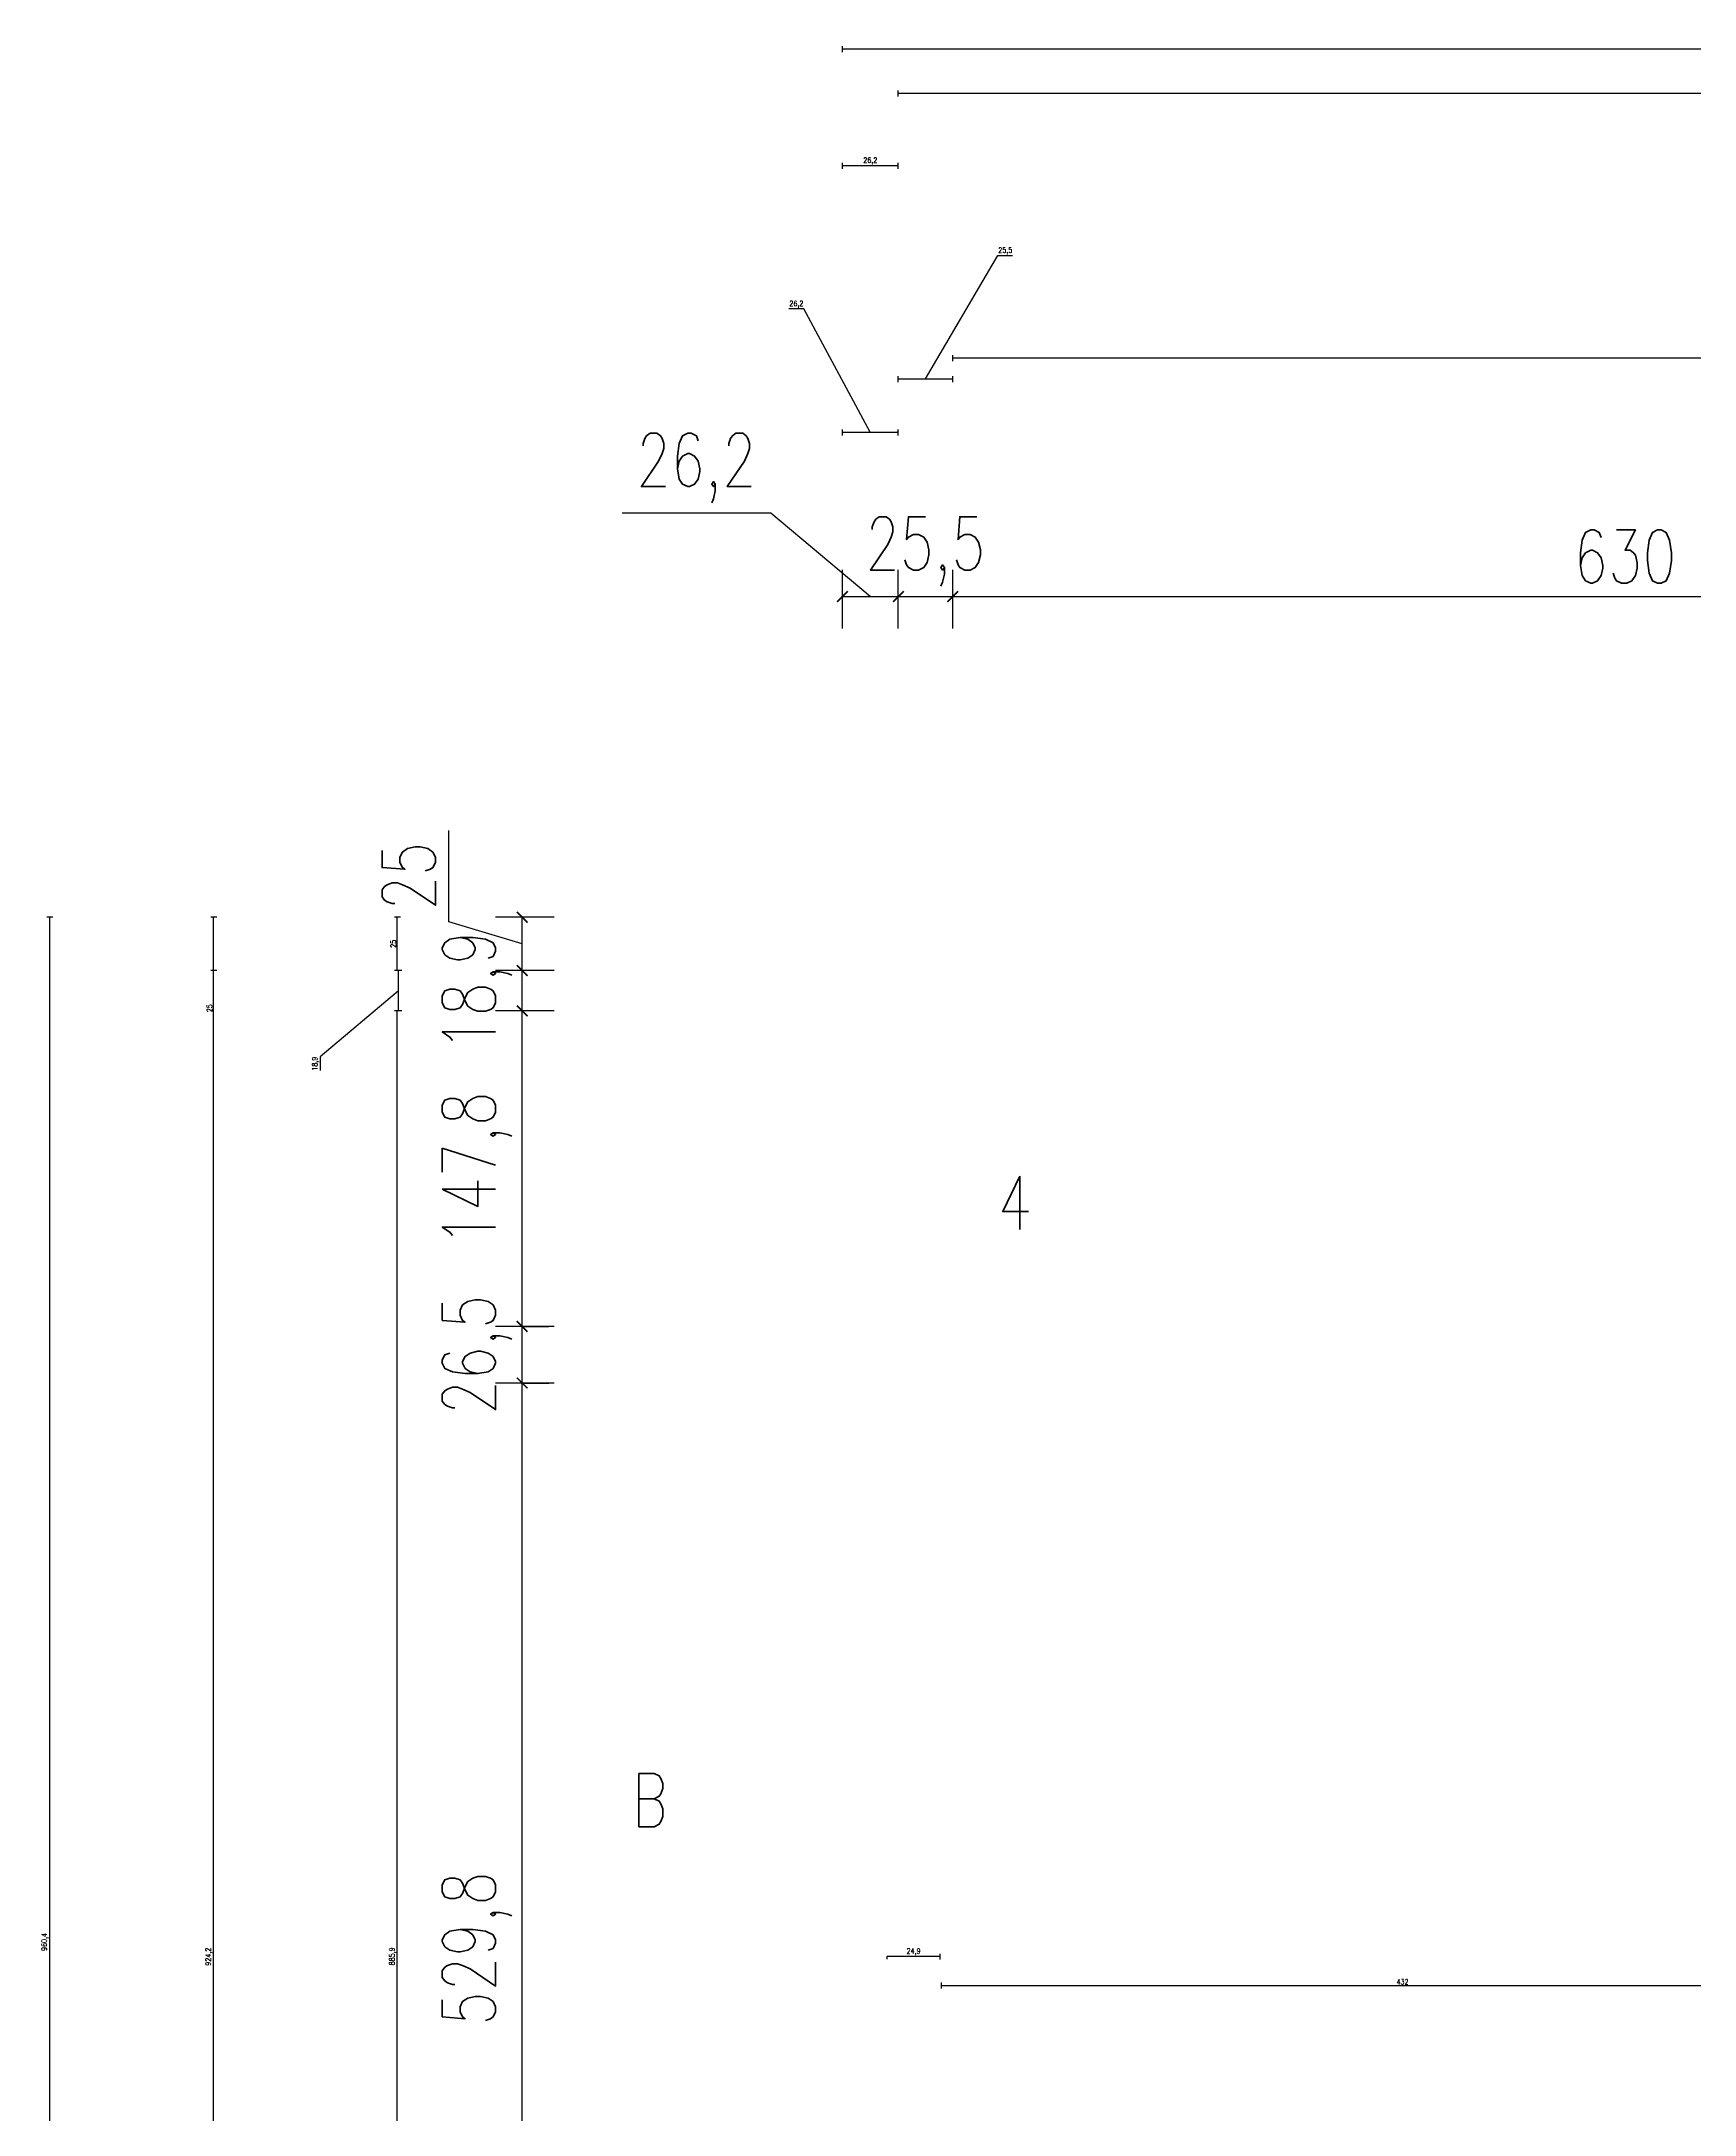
# Model space of a CAD drawing. Header units: millimetres. Extents: x -324080 to 120693, y -32448 to 53734.
# Drawn here: x -125264 to -124489, y -6605 to -5634 of the extents above; entities that cross this region are included whole.
import ezdxf

# ---------------------------------------------------------------- set-up
doc = ezdxf.new("R2010")
doc.units = ezdxf.units.MM
doc.layers.add('wymiary', color=253, linetype='Continuous', lineweight=5)
doc.styles.add('Opisowy', font='simplex.shx', dxfattribs={"width": 0.75, "height": 2.5})
doc.dimstyles.new('Opisowy', dxfattribs={"dimscale": 0, "dimtxt": 2.5, "dimasz": 0.5, "dimexe": 1.25, "dimexo": 0.625, "dimtad": 1, "dimdec": 1, "dimtxsty": 'Opisowy', "dimblk": 'ARCHTICK', "dimcen": 1, "dimadec": 0, "dimazin": 0, "dimtfac": 1, "dimtdec": 1, "dimtmove": 0, "dimatfit": 3, "dimfxl": 1.5, "dimfxlon": 1, "dimarcsym": 0})

# ---------------------------------------------------------------- blocks, each defined once
blk = doc.blocks.new('_ArchTick')
at = {"color": 0, "linetype": 'ByBlock', "const_width": 0.15}
blk.add_lwpolyline([(-0.5, -0.5), (0.5, 0.5)], dxfattribs=at)
blk = doc.blocks.new('*D2')
at = {"layer": 'Defpoints', "color": 0, "transparency": 16777216}
for p in [(-124862.08, -5816.88), (-124888.28, -5974.05), (-124862.08, -5999.05)]:
    blk.add_point(p, dxfattribs=at)
at = {"layer": 'wymiary', "color": 0, "lineweight": -2, "transparency": 16777216}
for p, q in [((-124906.36, -5758.99), (-124913.32, -5758.99)), ((-124875.18, -5816.88), (-124906.36, -5758.99)), ((-124888.28, -5818.38), (-124888.28, -5815.63)), ((-124888.28, -5816.88), (-124862.08, -5816.88)), ((-124862.08, -5818.38), (-124862.08, -5815.63))]:
    blk.add_line(p, q, dxfattribs=at)
at = {"layer": 'wymiary', "color": 0, "lineweight": -2, "transparency": 16777216, "xscale": 0.5, "yscale": 0.5, "zscale": 0.5, "rotation": 180}
blk.add_blockref('_ArchTick', (-124888.28, -5816.88), dxfattribs=at)
at = {"layer": 'wymiary', "color": 0, "lineweight": -2, "transparency": 16777216, "xscale": 0.5, "yscale": 0.5, "zscale": 0.5}
blk.add_blockref('_ArchTick', (-124862.08, -5816.88), dxfattribs=at)
at = {"layer": 'wymiary', "color": 0, "lineweight": 5, "transparency": 16777216, "insert": (-124909.84, -5756.88), "char_height": 2.5, "attachment_point": 5, "style": 'Opisowy'}
blk.add_mtext('26,2', dxfattribs=at)
blk = doc.blocks.new('*D3')
at = {"layer": 'Defpoints', "color": 0, "transparency": 16777216}
for p in [(-124836.58, -5791.88), (-124862.08, -5999.05), (-124836.58, -6018.04)]:
    blk.add_point(p, dxfattribs=at)
at = {"layer": 'wymiary', "color": 0, "lineweight": -2, "transparency": 16777216}
for p, q in [((-124849.33, -5791.88), (-124815.45, -5733.99)), ((-124815.45, -5733.99), (-124808.49, -5733.99)), ((-124862.08, -5793.38), (-124862.08, -5790.63)), ((-124862.08, -5791.88), (-124836.58, -5791.88)), ((-124836.58, -5793.38), (-124836.58, -5790.63))]:
    blk.add_line(p, q, dxfattribs=at)
at = {"layer": 'wymiary', "color": 0, "lineweight": -2, "transparency": 16777216, "xscale": 0.5, "yscale": 0.5, "zscale": 0.5, "rotation": 180}
blk.add_blockref('_ArchTick', (-124862.08, -5791.88), dxfattribs=at)
at = {"layer": 'wymiary', "color": 0, "lineweight": -2, "transparency": 16777216, "xscale": 0.5, "yscale": 0.5, "zscale": 0.5}
blk.add_blockref('_ArchTick', (-124836.58, -5791.88), dxfattribs=at)
at = {"layer": 'wymiary', "color": 0, "lineweight": 5, "transparency": 16777216, "insert": (-124811.97, -5731.88), "char_height": 2.5, "attachment_point": 5, "style": 'Opisowy'}
blk.add_mtext('25,5', dxfattribs=at)
blk = doc.blocks.new('*D4')
at = {"layer": 'Defpoints', "color": 0, "transparency": 16777216}
for p in [(-122963.14, -5782), (-122963.14, -6008.16), (-124836.58, -6018.04)]:
    blk.add_point(p, dxfattribs=at)
at = {"layer": 'wymiary', "color": 0, "lineweight": -2, "transparency": 16777216}
for p, q in [((-124836.58, -5783.5), (-124836.58, -5780.75)), ((-124836.58, -5782), (-122963.14, -5782)), ((-122963.14, -5783.5), (-122963.14, -5780.75))]:
    blk.add_line(p, q, dxfattribs=at)
at = {"layer": 'wymiary', "color": 0, "lineweight": -2, "transparency": 16777216, "xscale": 0.5, "yscale": 0.5, "zscale": 0.5, "rotation": 180}
blk.add_blockref('_ArchTick', (-124836.58, -5782), dxfattribs=at)
at = {"layer": 'wymiary', "color": 0, "lineweight": -2, "transparency": 16777216, "xscale": 0.5, "yscale": 0.5, "zscale": 0.5}
blk.add_blockref('_ArchTick', (-122963.14, -5782), dxfattribs=at)
at = {"layer": 'wymiary', "color": 0, "lineweight": 5, "transparency": 16777216, "insert": (-123899.86, -5779.88), "char_height": 2.5, "attachment_point": 5, "style": 'Opisowy'}
blk.add_mtext('1873,4', dxfattribs=at)
blk = doc.blocks.new('*D7')
at = {"layer": 'Defpoints', "color": 0, "transparency": 16777216}
for p in [(-124862.08, -5691.86), (-124888.28, -5967.21), (-124862.08, -5992.21)]:
    blk.add_point(p, dxfattribs=at)
at = {"layer": 'wymiary', "color": 0, "lineweight": -2, "transparency": 16777216}
for p, q in [((-124888.28, -5693.36), (-124888.28, -5690.61)), ((-124888.28, -5691.86), (-124862.08, -5691.86)), ((-124862.08, -5693.36), (-124862.08, -5690.61))]:
    blk.add_line(p, q, dxfattribs=at)
at = {"layer": 'wymiary', "color": 0, "lineweight": -2, "transparency": 16777216, "xscale": 0.5, "yscale": 0.5, "zscale": 0.5, "rotation": 180}
blk.add_blockref('_ArchTick', (-124888.28, -5691.86), dxfattribs=at)
at = {"layer": 'wymiary', "color": 0, "lineweight": -2, "transparency": 16777216, "xscale": 0.5, "yscale": 0.5, "zscale": 0.5}
blk.add_blockref('_ArchTick', (-124862.08, -5691.86), dxfattribs=at)
at = {"layer": 'wymiary', "color": 0, "lineweight": 5, "transparency": 16777216, "insert": (-124875.18, -5689.74), "char_height": 2.5, "attachment_point": 5, "style": 'Opisowy'}
blk.add_mtext('26,2', dxfattribs=at)
blk = doc.blocks.new('*D8')
at = {"layer": 'Defpoints', "color": 0, "transparency": 16777216}
for p in [(-122936.2, -5657.98), (-122936.2, -5983.33), (-124862.08, -5992.21)]:
    blk.add_point(p, dxfattribs=at)
at = {"layer": 'wymiary', "color": 0, "lineweight": -2, "transparency": 16777216}
for p, q in [((-124862.08, -5659.48), (-124862.08, -5656.73)), ((-124862.08, -5657.98), (-122936.2, -5657.98)), ((-122936.2, -5659.48), (-122936.2, -5656.73))]:
    blk.add_line(p, q, dxfattribs=at)
at = {"layer": 'wymiary', "color": 0, "lineweight": -2, "transparency": 16777216, "xscale": 0.5, "yscale": 0.5, "zscale": 0.5, "rotation": 180}
blk.add_blockref('_ArchTick', (-124862.08, -5657.98), dxfattribs=at)
at = {"layer": 'wymiary', "color": 0, "lineweight": -2, "transparency": 16777216, "xscale": 0.5, "yscale": 0.5, "zscale": 0.5}
blk.add_blockref('_ArchTick', (-122936.2, -5657.98), dxfattribs=at)
at = {"layer": 'wymiary', "color": 0, "lineweight": 5, "transparency": 16777216, "insert": (-123899.14, -5655.87), "char_height": 2.5, "attachment_point": 5, "style": 'Opisowy'}
blk.add_mtext('1925,9', dxfattribs=at)
blk = doc.blocks.new('*D10')
at = {"layer": 'Defpoints', "color": 0, "transparency": 16777216}
for p in [(-122925.28, -5637.25), (-124888.28, -5947.61), (-122925.28, -5946.21)]:
    blk.add_point(p, dxfattribs=at)
at = {"layer": 'wymiary', "color": 0, "lineweight": -2, "transparency": 16777216}
for p, q in [((-124888.28, -5638.75), (-124888.28, -5636)), ((-124888.28, -5637.25), (-122925.28, -5637.25)), ((-122925.28, -5638.75), (-122925.28, -5636))]:
    blk.add_line(p, q, dxfattribs=at)
at = {"layer": 'wymiary', "color": 0, "lineweight": -2, "transparency": 16777216, "xscale": 0.5, "yscale": 0.5, "zscale": 0.5, "rotation": 180}
blk.add_blockref('_ArchTick', (-124888.28, -5637.25), dxfattribs=at)
at = {"layer": 'wymiary', "color": 0, "lineweight": -2, "transparency": 16777216, "xscale": 0.5, "yscale": 0.5, "zscale": 0.5}
blk.add_blockref('_ArchTick', (-122925.28, -5637.25), dxfattribs=at)
at = {"layer": 'wymiary', "color": 0, "lineweight": 5, "transparency": 16777216, "insert": (-123906.78, -5635.38), "char_height": 2.5, "attachment_point": 5, "style": 'Opisowy'}
blk.add_mtext('1963', dxfattribs=at)
blk = doc.blocks.new('*D31')
at = {"layer": 'Defpoints', "color": 0, "transparency": 16777216}
for p in [(-125096.81, -6087.98), (-124911.41, -6087.98), (-124852.29, -6973.91)]:
    blk.add_point(p, dxfattribs=at)
at = {"layer": 'wymiary', "color": 0, "lineweight": -2, "transparency": 16777216}
for p, q in [((-125095.31, -6087.98), (-125098.06, -6087.98)), ((-125096.81, -6973.91), (-125096.81, -6087.98)), ((-125095.31, -6973.91), (-125098.06, -6973.91))]:
    blk.add_line(p, q, dxfattribs=at)
at = {"layer": 'wymiary', "color": 0, "lineweight": -2, "transparency": 16777216, "xscale": 0.5, "yscale": 0.5, "zscale": 0.5}
for p, rotation in [((-125096.81, -6087.98), 90), ((-125096.81, -6973.91), 270)]:
    blk.add_blockref('_ArchTick', p, dxfattribs=dict(at, rotation=rotation))
at = {"layer": 'wymiary', "color": 0, "lineweight": 5, "transparency": 16777216, "insert": (-125098.92, -6530.95), "char_height": 2.5, "attachment_point": 5, "rotation": 90, "style": 'Opisowy'}
blk.add_mtext('885,9', dxfattribs=at)
blk = doc.blocks.new('*D32')
at = {"layer": 'Defpoints', "color": 0, "transparency": 16777216}
for p in [(-125096.22, -6069.05), (-124937.08, -6069.05), (-124911.41, -6087.98)]:
    blk.add_point(p, dxfattribs=at)
at = {"layer": 'wymiary', "color": 0, "lineweight": -2, "transparency": 16777216}
for p, q in [((-125094.72, -6069.05), (-125097.47, -6069.05)), ((-125096.22, -6087.98), (-125096.22, -6069.05)), ((-125096.22, -6078.51), (-125132.98, -6109.45)), ((-125094.72, -6087.98), (-125097.47, -6087.98)), ((-125132.98, -6109.45), (-125132.98, -6115.97))]:
    blk.add_line(p, q, dxfattribs=at)
at = {"layer": 'wymiary', "color": 0, "lineweight": -2, "transparency": 16777216, "xscale": 0.5, "yscale": 0.5, "zscale": 0.5}
for p, rotation in [((-125096.22, -6069.05), 90), ((-125096.22, -6087.98), 270)]:
    blk.add_blockref('_ArchTick', p, dxfattribs=dict(at, rotation=rotation))
at = {"layer": 'wymiary', "color": 0, "lineweight": 5, "transparency": 16777216, "insert": (-125135.09, -6112.71), "char_height": 2.5, "attachment_point": 5, "rotation": 90, "style": 'Opisowy'}
blk.add_mtext('18,9', dxfattribs=at)
blk = doc.blocks.new('*D33')
at = {"layer": 'Defpoints', "color": 0, "transparency": 16777216}
for p in [(-125096.81, -6044.05), (-124963.28, -6044.05), (-124937.08, -6069.05)]:
    blk.add_point(p, dxfattribs=at)
at = {"layer": 'wymiary', "color": 0, "lineweight": -2, "transparency": 16777216}
for p, q in [((-125095.31, -6044.05), (-125098.06, -6044.05)), ((-125096.81, -6069.05), (-125096.81, -6044.05)), ((-125095.31, -6069.05), (-125098.06, -6069.05))]:
    blk.add_line(p, q, dxfattribs=at)
at = {"layer": 'wymiary', "color": 0, "lineweight": -2, "transparency": 16777216, "xscale": 0.5, "yscale": 0.5, "zscale": 0.5}
for p, rotation in [((-125096.81, -6044.05), 90), ((-125096.81, -6069.05), 270)]:
    blk.add_blockref('_ArchTick', p, dxfattribs=dict(at, rotation=rotation))
at = {"layer": 'wymiary', "color": 0, "lineweight": 5, "transparency": 16777216, "insert": (-125098.68, -6056.55), "char_height": 2.5, "attachment_point": 5, "rotation": 90, "style": 'Opisowy'}
blk.add_mtext('25', dxfattribs=at)
blk = doc.blocks.new('*D35')
at = {"layer": 'Defpoints', "color": 0, "transparency": 16777216}
for p in [(-125182.89, -6069.05), (-124943.98, -6069.05), (-124884.58, -6993.22)]:
    blk.add_point(p, dxfattribs=at)
at = {"layer": 'wymiary', "color": 0, "lineweight": -2, "transparency": 16777216}
for p, q in [((-125181.39, -6069.05), (-125184.14, -6069.05)), ((-125182.89, -6993.22), (-125182.89, -6069.05)), ((-125181.39, -6993.22), (-125184.14, -6993.22))]:
    blk.add_line(p, q, dxfattribs=at)
at = {"layer": 'wymiary', "color": 0, "lineweight": -2, "transparency": 16777216, "xscale": 0.5, "yscale": 0.5, "zscale": 0.5}
for p, rotation in [((-125182.89, -6069.05), 90), ((-125182.89, -6993.22), 270)]:
    blk.add_blockref('_ArchTick', p, dxfattribs=dict(at, rotation=rotation))
at = {"layer": 'wymiary', "color": 0, "lineweight": 5, "transparency": 16777216, "insert": (-125185.01, -6531.13), "char_height": 2.5, "attachment_point": 5, "rotation": 90, "style": 'Opisowy'}
blk.add_mtext('924,2', dxfattribs=at)
blk = doc.blocks.new('*D36')
at = {"layer": 'Defpoints', "color": 0, "transparency": 16777216}
for p in [(-125182.89, -6044.05), (-124970.19, -6044.05), (-124943.98, -6069.05)]:
    blk.add_point(p, dxfattribs=at)
at = {"layer": 'wymiary', "color": 0, "lineweight": -2, "transparency": 16777216}
for p, q in [((-125181.39, -6044.05), (-125184.14, -6044.05)), ((-125182.89, -6069.05), (-125182.89, -6044.05)), ((-125181.39, -6069.05), (-125184.14, -6069.05)), ((-125182.89, -6088.87), (-125182.89, -6069.05))]:
    blk.add_line(p, q, dxfattribs=at)
at = {"layer": 'wymiary', "color": 0, "lineweight": -2, "transparency": 16777216, "xscale": 0.5, "yscale": 0.5, "zscale": 0.5}
for p, rotation in [((-125182.89, -6044.05), 90), ((-125182.89, -6069.05), 270)]:
    blk.add_blockref('_ArchTick', p, dxfattribs=dict(at, rotation=rotation))
at = {"layer": 'wymiary', "color": 0, "lineweight": 5, "transparency": 16777216, "insert": (-125184.77, -6086.73), "char_height": 2.5, "attachment_point": 5, "rotation": 90, "style": 'Opisowy'}
blk.add_mtext('25', dxfattribs=at)
blk = doc.blocks.new('*D37')
at = {"layer": 'Defpoints', "color": 0, "transparency": 16777216}
for p in [(-124970.19, -6044.05), (-125259.75, -7004.41), (-124984.56, -7004.41)]:
    blk.add_point(p, dxfattribs=at)
at = {"layer": 'wymiary', "color": 0, "lineweight": -2, "transparency": 16777216}
for p, q in [((-125258.25, -6044.05), (-125261, -6044.05)), ((-125259.75, -6044.05), (-125259.75, -7004.41)), ((-125258.25, -7004.41), (-125261, -7004.41))]:
    blk.add_line(p, q, dxfattribs=at)
at = {"layer": 'wymiary', "color": 0, "lineweight": -2, "transparency": 16777216, "xscale": 0.5, "yscale": 0.5, "zscale": 0.5}
for p, rotation in [((-125259.75, -6044.05), 90), ((-125259.75, -7004.41), 270)]:
    blk.add_blockref('_ArchTick', p, dxfattribs=dict(at, rotation=rotation))
at = {"layer": 'wymiary', "color": 0, "lineweight": 5, "transparency": 16777216, "insert": (-125261.87, -6524.23), "char_height": 2.5, "attachment_point": 5, "rotation": 90, "style": 'Opisowy'}
blk.add_mtext('960,4', dxfattribs=at)
blk = doc.blocks.new('*D40')
at = {"layer": 'Defpoints', "color": 0, "transparency": 16777216}
for p in [(-124841.96, -6539.45), (-124841.96, -6544.76), (-124409.81, -6579.46)]:
    blk.add_point(p, dxfattribs=at)
at = {"layer": 'wymiary', "color": 0, "lineweight": -2, "transparency": 16777216}
for p, q in [((-124841.96, -6543.26), (-124841.96, -6546.01)), ((-124409.81, -6544.76), (-124841.96, -6544.76)), ((-124409.81, -6546.26), (-124409.81, -6543.51))]:
    blk.add_line(p, q, dxfattribs=at)
at = {"layer": 'wymiary', "color": 0, "lineweight": -2, "transparency": 16777216, "xscale": 0.5, "yscale": 0.5, "zscale": 0.5, "rotation": 180}
blk.add_blockref('_ArchTick', (-124841.96, -6544.76), dxfattribs=at)
at = {"layer": 'wymiary', "color": 0, "lineweight": -2, "transparency": 16777216, "xscale": 0.5, "yscale": 0.5, "zscale": 0.5}
blk.add_blockref('_ArchTick', (-124409.81, -6544.76), dxfattribs=at)
at = {"layer": 'wymiary', "color": 0, "lineweight": 5, "transparency": 16777216, "insert": (-124625.89, -6542.89), "char_height": 2.5, "attachment_point": 5, "style": 'Opisowy'}
blk.add_mtext('432', dxfattribs=at)
blk = doc.blocks.new('*D52')
at = {"layer": 'Defpoints', "color": 0, "transparency": 16777216}
for p in [(-124867.37, -6530.66), (-124867.37, -6530.95), (-124842.46, -6579.96)]:
    blk.add_point(p, dxfattribs=at)
at = {"layer": 'wymiary', "color": 0, "lineweight": -2, "transparency": 16777216}
for p, q in [((-124867.37, -6530.95), (-124867.37, -6532.2)), ((-124842.46, -6530.95), (-124867.37, -6530.95)), ((-124842.46, -6532.45), (-124842.46, -6529.7))]:
    blk.add_line(p, q, dxfattribs=at)
at = {"layer": 'wymiary', "color": 0, "lineweight": -2, "transparency": 16777216, "xscale": 0.5, "yscale": 0.5, "zscale": 0.5, "rotation": 180}
blk.add_blockref('_ArchTick', (-124867.37, -6530.95), dxfattribs=at)
at = {"layer": 'wymiary', "color": 0, "lineweight": -2, "transparency": 16777216, "xscale": 0.5, "yscale": 0.5, "zscale": 0.5}
blk.add_blockref('_ArchTick', (-124842.46, -6530.95), dxfattribs=at)
at = {"layer": 'wymiary', "color": 0, "lineweight": 5, "transparency": 16777216, "insert": (-124854.91, -6528.84), "char_height": 2.5, "attachment_point": 5, "style": 'Opisowy'}
blk.add_mtext('24,9', dxfattribs=at)
blk = doc.blocks.new('*D283')
at = {"layer": 'Defpoints', "color": 0, "transparency": 16777216}
for p in [(-125038.28, -6262.32), (-124851.26, -6262.32), (-124870.36, -6792.14)]:
    blk.add_point(p, dxfattribs=at)
at = {"layer": 'wymiary', "color": 0, "lineweight": -2, "transparency": 16777216}
for p, q in [((-125023.28, -6262.32), (-125050.78, -6262.32)), ((-125038.28, -6792.14), (-125038.28, -6262.32)), ((-125023.28, -6792.14), (-125050.78, -6792.14))]:
    blk.add_line(p, q, dxfattribs=at)
at = {"layer": 'wymiary', "color": 0, "lineweight": -2, "transparency": 16777216, "xscale": 5, "yscale": 5, "zscale": 5}
for p, rotation in [((-125038.28, -6262.32), 90), ((-125038.28, -6792.14), 270)]:
    blk.add_blockref('_ArchTick', p, dxfattribs=dict(at, rotation=rotation))
at = {"layer": 'wymiary', "color": 0, "transparency": 16777216, "insert": (-125059.41, -6527.23), "char_height": 25, "attachment_point": 5, "rotation": 90, "style": 'Opisowy'}
blk.add_mtext('529,8', dxfattribs=at)
blk = doc.blocks.new('*D284')
at = {"layer": 'Defpoints', "color": 0, "transparency": 16777216}
for p in [(-125038.28, -6087.98), (-124836.41, -6087.98), (-124850.96, -6235.82)]:
    blk.add_point(p, dxfattribs=at)
at = {"layer": 'wymiary', "color": 0, "lineweight": -2, "transparency": 16777216}
for p, q in [((-125023.28, -6087.98), (-125050.78, -6087.98)), ((-125038.28, -6235.82), (-125038.28, -6087.98)), ((-125023.28, -6235.82), (-125050.78, -6235.82))]:
    blk.add_line(p, q, dxfattribs=at)
at = {"layer": 'wymiary', "color": 0, "lineweight": -2, "transparency": 16777216, "xscale": 5, "yscale": 5, "zscale": 5}
for p, rotation in [((-125038.28, -6087.98), 90), ((-125038.28, -6235.82), 270)]:
    blk.add_blockref('_ArchTick', p, dxfattribs=dict(at, rotation=rotation))
at = {"layer": 'wymiary', "color": 0, "transparency": 16777216, "insert": (-125059.41, -6161.9), "char_height": 25, "attachment_point": 5, "rotation": 90, "style": 'Opisowy'}
blk.add_mtext('147,8', dxfattribs=at)
blk = doc.blocks.new('*D285')
at = {"layer": 'Defpoints', "color": 0, "transparency": 16777216}
for p in [(-125038.28, -6069.05), (-124862.08, -6069.05), (-124836.41, -6087.98)]:
    blk.add_point(p, dxfattribs=at)
at = {"layer": 'wymiary', "color": 0, "lineweight": -2, "transparency": 16777216}
for p, q in [((-125023.28, -6069.05), (-125050.78, -6069.05)), ((-125038.28, -6087.98), (-125038.28, -6069.05)), ((-125023.28, -6087.98), (-125050.78, -6087.98))]:
    blk.add_line(p, q, dxfattribs=at)
at = {"layer": 'wymiary', "color": 0, "lineweight": -2, "transparency": 16777216, "xscale": 5, "yscale": 5, "zscale": 5}
for p, rotation in [((-125038.28, -6069.05), 90), ((-125038.28, -6087.98), 270)]:
    blk.add_blockref('_ArchTick', p, dxfattribs=dict(at, rotation=rotation))
at = {"layer": 'wymiary', "color": 0, "transparency": 16777216, "insert": (-125059.41, -6078.51), "char_height": 25, "attachment_point": 5, "rotation": 90, "style": 'Opisowy'}
blk.add_mtext('18,9', dxfattribs=at)
blk = doc.blocks.new('*D286')
at = {"layer": 'Defpoints', "color": 0, "transparency": 16777216}
for p in [(-125038.28, -6044.05), (-124888.28, -6044.05), (-124862.08, -6069.05)]:
    blk.add_point(p, dxfattribs=at)
at = {"layer": 'wymiary', "color": 0, "lineweight": -2, "transparency": 16777216}
for p, q in [((-125072.66, -6046.24), (-125072.66, -6003.38)), ((-125038.28, -6056.55), (-125072.66, -6046.24)), ((-125023.28, -6044.05), (-125050.78, -6044.05)), ((-125038.28, -6069.05), (-125038.28, -6044.05)), ((-125023.28, -6069.05), (-125050.78, -6069.05))]:
    blk.add_line(p, q, dxfattribs=at)
at = {"layer": 'wymiary', "color": 0, "lineweight": -2, "transparency": 16777216, "xscale": 5, "yscale": 5, "zscale": 5}
for p, rotation in [((-125038.28, -6044.05), 90), ((-125038.28, -6069.05), 270)]:
    blk.add_blockref('_ArchTick', p, dxfattribs=dict(at, rotation=rotation))
at = {"layer": 'wymiary', "color": 0, "transparency": 16777216, "insert": (-125091.41, -6024.81), "char_height": 25, "attachment_point": 5, "rotation": 90, "style": 'Opisowy'}
blk.add_mtext('25', dxfattribs=at)
blk = doc.blocks.new('*D287')
at = {"layer": 'Defpoints', "color": 0, "transparency": 16777216}
for p in [(-124862.08, -5893.85), (-124888.28, -6044.05), (-124862.08, -6069.05)]:
    blk.add_point(p, dxfattribs=at)
at = {"layer": 'wymiary', "color": 0, "lineweight": -2, "transparency": 16777216}
for p, q in [((-124921.85, -5854.76), (-124991.5, -5854.76)), ((-124875.18, -5893.85), (-124921.85, -5854.76)), ((-124888.28, -5908.85), (-124888.28, -5881.35)), ((-124862.08, -5908.85), (-124862.08, -5881.35)), ((-124888.28, -5893.85), (-124862.08, -5893.85))]:
    blk.add_line(p, q, dxfattribs=at)
at = {"layer": 'wymiary', "color": 0, "lineweight": -2, "transparency": 16777216, "xscale": 5, "yscale": 5, "zscale": 5, "rotation": 180}
blk.add_blockref('_ArchTick', (-124888.28, -5893.85), dxfattribs=at)
at = {"layer": 'wymiary', "color": 0, "lineweight": -2, "transparency": 16777216, "xscale": 5, "yscale": 5, "zscale": 5}
blk.add_blockref('_ArchTick', (-124862.08, -5893.85), dxfattribs=at)
at = {"layer": 'wymiary', "color": 0, "transparency": 16777216, "insert": (-124956.68, -5833.63), "char_height": 25, "attachment_point": 5, "style": 'Opisowy'}
blk.add_mtext('26,2', dxfattribs=at)
blk = doc.blocks.new('*D288')
at = {"layer": 'Defpoints', "color": 0, "transparency": 16777216}
for p in [(-124836.58, -5893.85), (-124862.08, -6069.05), (-124836.58, -6088.04)]:
    blk.add_point(p, dxfattribs=at)
at = {"layer": 'wymiary', "color": 0, "lineweight": -2, "transparency": 16777216}
for p, q in [((-124862.08, -5908.85), (-124862.08, -5881.35)), ((-124836.58, -5908.85), (-124836.58, -5881.35)), ((-124862.08, -5893.85), (-124836.58, -5893.85))]:
    blk.add_line(p, q, dxfattribs=at)
at = {"layer": 'wymiary', "color": 0, "lineweight": -2, "transparency": 16777216, "xscale": 5, "yscale": 5, "zscale": 5, "rotation": 180}
blk.add_blockref('_ArchTick', (-124862.08, -5893.85), dxfattribs=at)
at = {"layer": 'wymiary', "color": 0, "lineweight": -2, "transparency": 16777216, "xscale": 5, "yscale": 5, "zscale": 5}
blk.add_blockref('_ArchTick', (-124836.58, -5893.85), dxfattribs=at)
at = {"layer": 'wymiary', "color": 0, "transparency": 16777216, "insert": (-124849.33, -5872.72), "char_height": 25, "attachment_point": 5, "style": 'Opisowy'}
blk.add_mtext('25,5', dxfattribs=at)
blk = doc.blocks.new('*D289')
at = {"layer": 'Defpoints', "color": 0, "transparency": 16777216}
for p in [(-124206.58, -5893.85), (-124206.58, -6074.41), (-124836.58, -6088.04)]:
    blk.add_point(p, dxfattribs=at)
at = {"layer": 'wymiary', "color": 0, "lineweight": -2, "transparency": 16777216}
for p, q in [((-124836.58, -5908.85), (-124836.58, -5881.35)), ((-124206.58, -5908.85), (-124206.58, -5881.35)), ((-124836.58, -5893.85), (-124206.58, -5893.85))]:
    blk.add_line(p, q, dxfattribs=at)
at = {"layer": 'wymiary', "color": 0, "lineweight": -2, "transparency": 16777216, "xscale": 5, "yscale": 5, "zscale": 5, "rotation": 180}
blk.add_blockref('_ArchTick', (-124836.58, -5893.85), dxfattribs=at)
at = {"layer": 'wymiary', "color": 0, "lineweight": -2, "transparency": 16777216, "xscale": 5, "yscale": 5, "zscale": 5}
blk.add_blockref('_ArchTick', (-124206.58, -5893.85), dxfattribs=at)
at = {"layer": 'wymiary', "color": 0, "transparency": 16777216, "insert": (-124521.58, -5875.1), "char_height": 25, "attachment_point": 5, "style": 'Opisowy'}
blk.add_mtext('630', dxfattribs=at)
blk = doc.blocks.new('*D296')
at = {"layer": 'Defpoints', "color": 0, "transparency": 16777216}
for p in [(-125038.28, -6235.82), (-125038.28, -6235.82), (-125038.28, -6262.32)]:
    blk.add_point(p, dxfattribs=at)
at = {"layer": 'wymiary', "color": 0, "lineweight": -2, "transparency": 16777216}
for p, q in [((-125038.28, -6235.82), (-125025.78, -6235.82)), ((-125038.28, -6262.32), (-125038.28, -6235.82)), ((-125038.28, -6262.32), (-125025.78, -6262.32))]:
    blk.add_line(p, q, dxfattribs=at)
at = {"layer": 'wymiary', "color": 0, "lineweight": -2, "transparency": 16777216, "xscale": 5, "yscale": 5, "zscale": 5}
for p, rotation in [((-125038.28, -6235.82), 90), ((-125038.28, -6262.32), 270)]:
    blk.add_blockref('_ArchTick', p, dxfattribs=dict(at, rotation=rotation))
at = {"layer": 'wymiary', "color": 0, "transparency": 16777216, "insert": (-125059.41, -6249.07), "char_height": 25, "attachment_point": 5, "rotation": 90, "style": 'Opisowy'}
blk.add_mtext('26,5', dxfattribs=at)

msp = doc.modelspace()

# ---------------------------------------------------------------- texts
at = {"lineweight": 20, "insert": (-124826.9, -6165.35), "char_height": 25, "width": 36.1608, "attachment_point": 1, "style": 'Opisowy'}
msp.add_mtext('\\pi11.38397;4', dxfattribs=at)
at = {"lineweight": 30, "insert": (-124986.91, -6445.22), "char_height": 25, "attachment_point": 1, "style": 'Opisowy'}
msp.add_mtext_dynamic_manual_height_columns('B', width=83.5157, gutter_width=125, heights=[0], dxfattribs=at)

# ---------------------------------------------------------------- dimensions: what is measured, and where the dimension line sits
at = {"layer": 'wymiary', "lineweight": 5}
for base, p1, p2, picture, middle in [((-122925.28, -5637.25), (-124888.28, -5947.61), (-122925.28, -5946.21), '*D10', (-123906.78, -5635.38)), ((-122936.2, -5657.98), (-124862.08, -5992.21), (-122936.2, -5983.33), '*D8', (-123899.14, -5655.87)), ((-124862.08, -5691.86), (-124888.28, -5967.21), (-124862.08, -5992.21), '*D7', (-124875.18, -5689.74)), ((-122963.14, -5782), (-124836.58, -6018.04), (-122963.14, -6008.16), '*D4', (-123899.86, -5779.88)), ((-124867.37, -6530.95), (-124842.46, -6579.96), (-124867.37, -6530.66), '*D52', (-124854.91, -6528.84))]:
    dim = msp.add_linear_dim(base=base, p1=p1, p2=p2, dimstyle='Opisowy', dxfattribs=at)
    dim.commit()
    dim.dimension.update_dxf_attribs({"geometry": picture, "text_midpoint": middle})
for base, p1, p2, picture, middle in [((-124836.58, -5791.88), (-124862.08, -5999.05), (-124836.58, -6018.04), '*D3', (-124814.83, -5733.99)), ((-124862.08, -5816.88), (-124888.28, -5974.05), (-124862.08, -5999.05), '*D2', (-124906.98, -5758.99))]:
    dim = msp.add_linear_dim(base=base, p1=p1, p2=p2, dimstyle='Opisowy', dxfattribs=at)
    dim.commit()
    dim.dimension.update_dxf_attribs({"geometry": picture, "text_midpoint": middle, "dimtype": 160})
at = {"layer": 'wymiary'}
for base, p1, p2, picture, middle in [((-124862.08, -5893.85), (-124888.28, -6044.05), (-124862.08, -6069.05), '*D287', (-124928.1, -5854.76)), ((-124836.58, -5893.85), (-124862.08, -6069.05), (-124836.58, -6088.04), '*D288', (-124849.33, -5893.85))]:
    dim = msp.add_linear_dim(base=base, p1=p1, p2=p2, dimstyle='Opisowy', dxfattribs=at)
    dim.commit()
    dim.dimension.update_dxf_attribs({"geometry": picture, "text_midpoint": middle, "dimtype": 160})
dim = msp.add_linear_dim(base=(-124206.58, -5893.85), p1=(-124836.58, -6088.04), p2=(-124206.58, -6074.41), dimstyle='Opisowy', dxfattribs=at)
dim.commit()
dim.dimension.update_dxf_attribs({"geometry": '*D289', "text_midpoint": (-124521.58, -5875.1)})
for base, p1, p2, picture, middle in [((-125038.28, -6044.05), (-124862.08, -6069.05), (-124888.28, -6044.05), '*D286', (-125091.41, -6039.99)), ((-125038.28, -6087.98), (-124850.96, -6235.82), (-124836.41, -6087.98), '*D284', (-125059.41, -6161.9)), ((-125038.28, -6262.32), (-124870.36, -6792.14), (-124851.26, -6262.32), '*D283', (-125059.41, -6527.23))]:
    dim = msp.add_linear_dim(base=base, p1=p1, p2=p2, angle=90, dimstyle='Opisowy', dxfattribs=at)
    dim.commit()
    dim.dimension.update_dxf_attribs({"geometry": picture, "text_midpoint": middle})
at = {"layer": 'wymiary', "lineweight": 5}
for base, p1, p2, picture, middle in [((-125259.75, -7004.41), (-124970.19, -6044.05), (-124984.56, -7004.41), '*D37', (-125261.87, -6524.23)), ((-125096.81, -6044.05), (-124937.08, -6069.05), (-124963.28, -6044.05), '*D33', (-125098.68, -6056.55)), ((-125182.89, -6069.05), (-124884.58, -6993.22), (-124943.98, -6069.05), '*D35', (-125185.01, -6531.13)), ((-125096.81, -6087.98), (-124852.29, -6973.91), (-124911.41, -6087.98), '*D31', (-125098.92, -6530.95))]:
    dim = msp.add_linear_dim(base=base, p1=p1, p2=p2, angle=90, dimstyle='Opisowy', dxfattribs=at)
    dim.commit()
    dim.dimension.update_dxf_attribs({"geometry": picture, "text_midpoint": middle})
for base, p1, p2, picture, middle in [((-125182.89, -6044.05), (-124943.98, -6069.05), (-124970.19, -6044.05), '*D36', (-125182.89, -6086.73)), ((-125096.22, -6069.05), (-124911.41, -6087.98), (-124937.08, -6069.05), '*D32', (-125132.98, -6110.08))]:
    dim = msp.add_linear_dim(base=base, p1=p1, p2=p2, angle=90, dimstyle='Opisowy', dxfattribs=at)
    dim.commit()
    dim.dimension.update_dxf_attribs({"geometry": picture, "text_midpoint": middle, "dimtype": 160})
at = {"layer": 'wymiary'}
for base, p1, p2, picture, middle in [((-125038.28, -6069.05), (-124836.41, -6087.98), (-124862.08, -6069.05), '*D285', (-125038.28, -6078.51)), ((-125038.28, -6235.82), (-125038.28, -6262.32), (-125038.28, -6235.82), '*D296', (-125038.28, -6249.07))]:
    dim = msp.add_linear_dim(base=base, p1=p1, p2=p2, angle=90, dimstyle='Opisowy', dxfattribs=at)
    dim.commit()
    dim.dimension.update_dxf_attribs({"geometry": picture, "text_midpoint": middle, "dimtype": 160})
at = {"layer": 'wymiary', "lineweight": 5}
dim = msp.add_linear_dim(base=(-124841.96, -6544.76), p1=(-124409.81, -6579.46), p2=(-124841.96, -6539.45), text='432', dimstyle='Opisowy', dxfattribs=at)
dim.commit()
dim.dimension.update_dxf_attribs({"geometry": '*D40', "text_midpoint": (-124625.89, -6542.89)})

doc.saveas('drawing.dxf')
